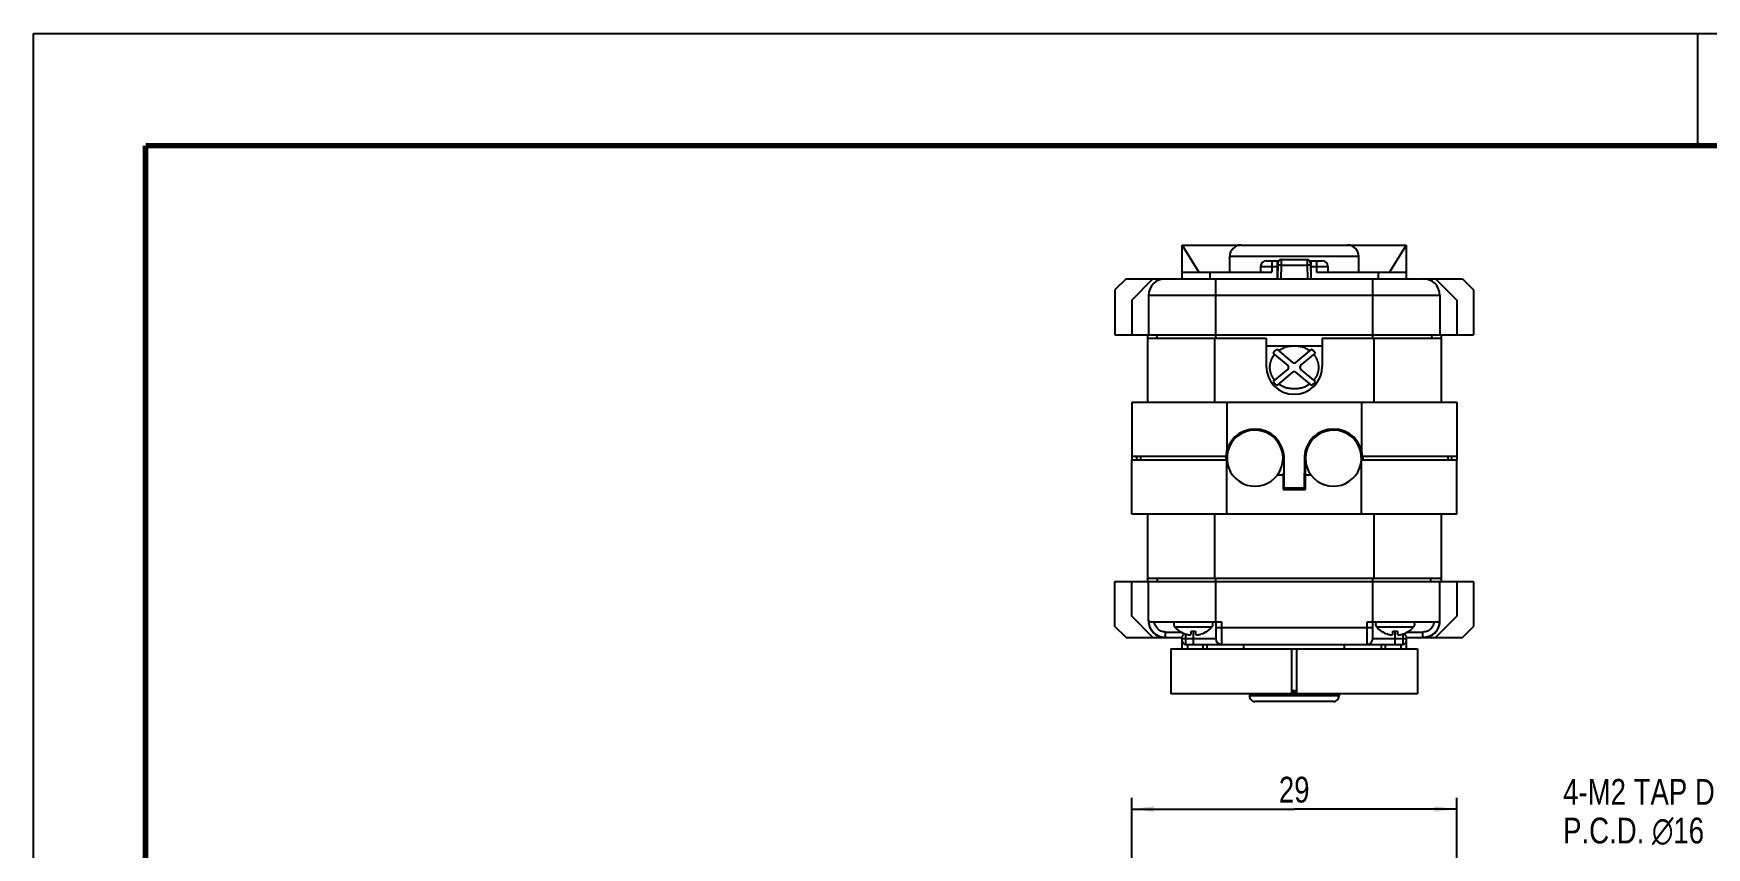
# Model space of a CAD drawing. Header units: millimetres. Extents: x 0 to 297, y 0 to 210.
# Drawn here: x 0 to 149.3, y 137.4 to 210 of the extents above; entities that cross this region are included whole.
import ezdxf

# ---------------------------------------------------------------- set-up
doc = ezdxf.new("R2010")
doc.units = ezdxf.units.MM
doc.header["$LTSCALE"] = 16.335
doc.layers.get('0').update_dxf_attribs({"linetype": 'CONTINUOUS'})
for name, color, linetype in [('02___PRT_ALL_AXES', 7, 'CONTINUOUS'), ('7_ALL_FEATURES', 7, 'CONTINUOUS'), ('9_ALL_COMPONENTS', 7, 'CONTINUOUS')]:
    doc.layers.add(name, color=color, linetype=linetype)
doc.styles.get("Standard").update_dxf_attribs({"font": 'txt', "width": 0.8})
doc.dimstyles.new('DIMSTYLE_1', dxfattribs={"dimtxt": 2.3, "dimasz": 2, "dimexe": 0.18, "dimexo": 0.0625, "dimgap": 0.09, "dimtad": 1, "dimdec": 3, "dimdsep": 46, "dimtxsty": 'Standard', "dimblk": '_FILLED', "dimblk1": '_FILLED', "dimblk2": '_FILLED', "dimcen": 0.09, "dimadec": 0, "dimazin": 0, "dimtp": 0.001, "dimtm": 0.001, "dimtfac": 1, "dimtdec": 3, "dimtofl": 0, "dimtmove": 0, "dimatfit": 3, "dimldrblk": '_FILLED', "dimfxl": 0, "dimtolj": 1, "dimarcsym": 0})

# ---------------------------------------------------------------- blocks, each defined once
blk = doc.blocks.new('_FILLED')
at = {"color": 0, "linetype": 'ByBlock'}
blk.add_solid([(0, 0), (-1, 0.125), (-1, -0.125)], dxfattribs=at)
blk = doc.blocks.new('*D1')
at = {"color": 2, "linetype": 'Continuous'}
for p, q in [((97.98, 126.91), (97.98, 141.85)), ((126.98, 126.91), (126.98, 141.85)), ((97.98, 140.85), (112.48, 140.85)), ((126.98, 140.85), (112.48, 140.85))]:
    blk.add_line(p, q, dxfattribs=at)
at = {"color": 2, "linetype": 'Continuous', "xscale": 2, "yscale": 2, "zscale": 2, "rotation": 180}
blk.add_blockref('_FILLED', (97.98, 140.85), dxfattribs=at)
at = {"color": 2, "linetype": 'Continuous', "xscale": 2, "yscale": 2, "zscale": 2}
blk.add_blockref('_FILLED', (126.98, 140.85), dxfattribs=at)
at = {"color": 2, "linetype": 'Continuous', "insert": (112.48, 143.73), "char_height": 2.3, "width": 3.68, "attachment_point": 2, "line_spacing_factor": 0.9}
blk.add_mtext('29', dxfattribs=at)

msp = doc.modelspace()

# ---------------------------------------------------------------- linework, layer by layer
at = {"color": 7, "linetype": 'Continuous'}
for p, q in [((0, 0), (0, 210)), ((0, 210), (297, 210)), ((148.5, 200), (148.5, 210))]:
    msp.add_line(p, q, dxfattribs=at)
at = {"color": 7, "linetype": 'Continuous', "const_width": 0.5}
for points in [[(10, 200), (10, 10)], [(287, 200), (10, 200)]]:
    msp.add_lwpolyline(points, dxfattribs=at)
at = {"layer": '02___PRT_ALL_AXES', "color": 7, "linetype": 'Continuous'}
for p, q in [((110.9811, 189.7335), (111.1037, 189.7335)), ((113.8601, 189.7335), (113.9811, 189.7335)), ((97.9811, 171.9835), (106.4856, 171.9835)), ((118.4766, 171.9835), (126.9811, 171.9835)), ((111.4811, 170.2835), (111.5811, 170.2835)), ((113.3823, 170.2835), (113.4811, 170.2835)), ((100.2811, 161.1335), (100.2811, 161.4335)), ((124.6811, 161.1335), (124.6811, 161.4335))]:
    msp.add_line(p, q, dxfattribs=at)
at = {"layer": '02___PRT_ALL_AXES', "color": 9, "linetype": 'Continuous'}
for p, q in [((106.4811, 167.1335), (106.4828, 171.9899)), ((118.4811, 167.1335), (118.4794, 171.9899)), ((105.4811, 161.1335), (105.4811, 161.4335)), ((119.4811, 161.1335), (119.4811, 161.4335))]:
    msp.add_line(p, q, dxfattribs=at)
at = {"layer": '7_ALL_FEATURES', "color": 7, "linetype": 'Continuous'}
for p, q in [((102.4811, 188.1335), (102.4811, 191.1335)), ((102.4811, 191.1335), (103.9811, 188.7335)), ((102.4811, 191.1335), (122.4811, 191.1335)), ((122.4811, 191.1335), (120.9811, 188.7335)), ((122.4811, 191.1335), (122.4811, 188.1335)), ((106.7311, 188.7335), (106.7311, 190.1335)), ((109.9811, 189.7335), (110.9811, 189.7335)), ((110.9811, 188.1335), (110.9811, 189.7335)), ((111.323, 189.8335), (113.6391, 189.8335)), ((113.9811, 188.1335), (113.9811, 189.7335)), ((113.9811, 189.7335), (114.9811, 189.7335)), ((118.2311, 188.7335), (118.2311, 190.1335)), ((97.4811, 188.1335), (96.4811, 187.1335)), ((97.4811, 188.1335), (127.4811, 188.1335)), ((97.9811, 186.2335), (99.8811, 188.1335)), ((102.4811, 188.7335), (110.4811, 188.7335)), ((109.4811, 189.2335), (109.4811, 188.7335)), ((111.0231, 189.5388), (110.9985, 188.1332)), ((113.9391, 189.5388), (113.9636, 188.1332)), ((114.4811, 188.7335), (122.4811, 188.7335)), ((115.4811, 189.2335), (115.4811, 188.7335)), ((125.0811, 188.1335), (126.9811, 186.2335)), ((127.4811, 188.1335), (128.4811, 187.1335)), ((96.4811, 187.1335), (96.4811, 183.1335)), ((99.4811, 186.6335), (99.4811, 183.1335)), ((125.4811, 186.6335), (125.4811, 183.1335)), ((128.4811, 187.1335), (128.4811, 183.1335)), ((97.9811, 186.2335), (97.9811, 183.1335)), ((126.9811, 186.2335), (126.9811, 183.1335)), ((96.4811, 183.1335), (128.4811, 183.1335)), ((100.1936, 183.1335), (100.2198, 182.8335)), ((114.9811, 182.1335), (109.9811, 182.1335)), ((124.7686, 183.1335), (124.7423, 182.8335)), ((110.5736, 181.5077), (111.9096, 180.3867)), ((112.3525, 180.6677), (110.9462, 181.8478)), ((114.016, 181.8478), (112.6096, 180.6677)), ((113.0526, 180.3867), (114.3886, 181.5077)), ((111.9096, 180.0803), (110.5736, 178.9593)), ((110.9462, 178.6192), (112.3525, 179.7993)), ((112.6096, 179.7993), (114.016, 178.6192)), ((114.3886, 178.9593), (113.0526, 180.0803)), ((97.9811, 167.1335), (97.9811, 171.9835)), ((126.9811, 167.1335), (126.9811, 171.9835)), ((111.4811, 170.6335), (110.9811, 170.6335)), ((111.4811, 170.6672), (111.4811, 169.3335)), ((113.4811, 169.3335), (113.4811, 170.6638)), ((113.9811, 170.6335), (113.4811, 170.6335)), ((111.4811, 169.3335), (113.4811, 169.3335)), ((126.9811, 167.1335), (97.9811, 167.1335)), ((99.3811, 167.1335), (99.3811, 161.1335)), ((125.5811, 167.1335), (125.5811, 161.1335)), ((99.3811, 161.4335), (125.5811, 161.4335)), ((96.4811, 157.1335), (96.4811, 161.1335)), ((96.4811, 161.1335), (128.4811, 161.1335)), ((97.9811, 158.0335), (97.9811, 161.1335)), ((99.4811, 157.6335), (99.4811, 161.1335)), ((125.4811, 157.6335), (125.4811, 161.1335)), ((126.9811, 161.1335), (126.9811, 158.0335)), ((128.4811, 161.1335), (128.4811, 157.1335)), ((97.4811, 156.1335), (96.4811, 157.1335)), ((99.8811, 156.1335), (97.9811, 158.0335)), ((99.5093, 157.5335), (105.9811, 157.5335)), ((99.565, 157.6335), (99.5651, 157.5335)), ((105.4811, 157.5335), (105.4811, 156.0335)), ((118.9811, 157.5335), (125.4529, 157.5335)), ((119.4811, 156.0335), (119.4811, 157.5335)), ((126.9811, 158.0335), (125.0811, 156.1335)), ((125.3971, 157.5335), (125.3972, 157.6335)), ((127.4811, 156.1335), (128.4811, 157.1335)), ((97.4811, 156.1335), (102.4811, 156.1335)), ((102.4811, 155.1335), (102.4811, 156.1753)), ((102.7811, 155.5335), (122.1811, 155.5335)), ((122.4811, 156.1753), (122.4811, 155.1335)), ((122.4811, 156.1335), (127.4811, 156.1335))]:
    msp.add_line(p, q, dxfattribs=at)
at = {"layer": '7_ALL_FEATURES', "color": 9, "linetype": 'Continuous'}
for p, q in [((106.7311, 190.1335), (118.2311, 190.1335)), ((110.4811, 189.7335), (110.4811, 188.7335)), ((111.323, 189.8335), (111.3196, 189.3422)), ((113.6391, 189.8335), (113.6426, 189.3422)), ((114.4811, 189.7335), (114.4811, 188.7335)), ((104.9811, 188.1335), (104.9811, 188.7335)), ((105.4811, 182.8335), (105.4811, 188.1335)), ((109.4811, 189.2335), (110.9811, 189.2335)), ((111.3196, 189.3422), (111.2985, 188.1335)), ((111.3196, 189.3422), (113.6426, 189.3422)), ((113.6426, 189.3422), (113.6637, 188.1335)), ((113.9811, 189.2335), (115.4811, 189.2335)), ((119.4811, 182.8335), (119.4811, 188.1335)), ((119.9811, 188.7335), (119.9811, 188.1335)), ((125.4811, 186.6335), (99.4811, 186.6335)), ((105.3811, 167.1335), (105.3811, 161.4335)), ((119.5811, 167.1335), (119.5811, 161.4335)), ((105.4811, 157.5335), (105.4811, 161.1335)), ((119.4811, 157.5335), (119.4811, 161.1335)), ((99.4811, 157.6335), (99.565, 157.6335)), ((105.4811, 157.0335), (119.4811, 157.0335)), ((105.9811, 157.5335), (105.9811, 155.5335)), ((118.9811, 155.5335), (118.9811, 157.5335)), ((125.3972, 157.6335), (125.4811, 157.6335)), ((101.0089, 156.6335), (102.3929, 156.6335)), ((101.0089, 156.1335), (101.0089, 156.6335)), ((105.4811, 156.0335), (102.4811, 156.0335)), ((102.7811, 156.4606), (102.7811, 155.5335)), ((102.9811, 155.1335), (102.9811, 155.5335)), ((103.4811, 155.5335), (103.4811, 156.7231)), ((104.3686, 155.1335), (104.3686, 155.5335)), ((104.7138, 155.1335), (104.7138, 155.5335)), ((122.4811, 156.0335), (119.4811, 156.0335)), ((120.2484, 155.5335), (120.2484, 155.1335)), ((120.5936, 155.5335), (120.5936, 155.1335)), ((121.4811, 155.5335), (121.4811, 156.7231)), ((121.9811, 155.5335), (121.9811, 155.1335)), ((122.1811, 156.4606), (122.1811, 155.5335)), ((122.5692, 156.6335), (123.9532, 156.6335)), ((123.9532, 156.1335), (123.9532, 156.6335))]:
    msp.add_line(p, q, dxfattribs=at)
at = {"layer": '7_ALL_FEATURES', "color": 7, "linetype": 'Continuous'}
for centre, radius, start, end in [((107.7311, 190.1335), 1, 90, 180), ((117.2311, 190.1335), 1, 0, 90), ((109.9811, 189.2335), 0.5, 90, 180), ((111.323, 189.5335), 0.3, 90, 179), ((113.6391, 189.5335), 0.3, 1.000531, 90.000009), ((114.9811, 189.2335), 0.5, 0, 90), ((100.9811, 186.6335), 1.5, 90, 180), ((123.9811, 186.6335), 1.5, 0, 90), ((112.4811, 180.8209), 0.2, 230, 310), ((111.781, 180.2335), 0.2, 310, 50), ((112.4811, 179.6461), 0.2, 50, 130), ((113.1812, 180.2335), 0.2, 130, 230), ((108.9811, 172.1335), 2.5, 183.290792, 323.130102), ((115.9811, 172.1335), 2.5, 216.869898, 356.709208), ((100.9811, 157.6335), 1.5, 180, 270), ((123.9811, 157.6335), 1.5, 270, 360), ((102.7811, 155.8335), 0.3, 180, 270), ((105.9811, 156.0335), 0.5, 180, 270), ((118.9811, 156.0335), 0.5, 270, 360), ((122.1811, 155.8335), 0.3, 270, 360)]:
    msp.add_arc(centre, radius, start, end, dxfattribs=at)
at = {"layer": '7_ALL_FEATURES', "color": 9, "linetype": 'Continuous'}
for centre, radius, start, end in [((100.9925, 157.6327), 1.4866, 183.827057, 184.184484), ((123.9689, 157.6328), 1.4873, 355.824885, 356.17298)]:
    msp.add_arc(centre, radius, start, end, dxfattribs=at)
for points, start_tangent, end_tangent in [([(111.3196, 189.3422), (111.2269, 189.3436), (111.1433, 189.3443), (111.077, 189.3443), (111.0343, 189.3436), (111.0196, 189.3422)], (-0.99984779, 0.01744708), (-0.01745241, -0.9998477)), ([(113.9425, 189.3422), (113.9278, 189.3436), (113.8852, 189.3443), (113.8189, 189.3443), (113.7352, 189.3436), (113.6426, 189.3422)], (-0.01745241, 0.9998477), (-0.99984779, -0.01744708)), ([(101.0089, 156.1335), (100.6839, 156.169), (100.3747, 156.2736), (100.0956, 156.4422), (99.8585, 156.6682), (99.6764, 156.9395), (99.5596, 157.2361), (99.5099, 157.5243)], (-0.99999999, 0.00011184), (-0.07296752, 0.99733432)), ([(101.0089, 156.6335), (100.7973, 156.6559), (100.5949, 156.7222), (100.4111, 156.8294), (100.2538, 156.9734), (100.1307, 157.1471), (100.0485, 157.3388), (100.0086, 157.5335)], (-0.99999997, 0.00023641), (-0.10024306, 0.99496298)), ([(124.9536, 157.5335), (124.9159, 157.3461), (124.8368, 157.1567), (124.7157, 156.9818), (124.5584, 156.835), (124.3731, 156.7248), (124.168, 156.6566), (123.9532, 156.6335)], (-0.10028465, -0.99495879), (-0.99999997, -0.0002579)), ([(125.4523, 157.5245), (125.406, 157.2488), (125.2944, 156.9564), (125.116, 156.683), (124.8792, 156.4519), (124.5974, 156.2782), (124.2835, 156.1702), (123.9532, 156.1335)], (-0.07280449, -0.99734623), (-0.99999999, -0.00012176))]:
    msp.add_spline(points, degree=3, dxfattribs=dict(at, start_tangent=start_tangent, end_tangent=end_tangent))
at = {"layer": '7_ALL_FEATURES', "color": 7, "linetype": 'Continuous'}
for points, start_tangent, end_tangent in [([(113.8571, 181.7145), (113.5565, 181.8901), (113.2192, 182.0228), (112.8566, 182.1052), (112.4811, 182.1333), (112.1056, 182.1052), (111.743, 182.0228), (111.4057, 181.8901), (111.105, 181.7145)], (-0.82169151, 0.56993251), (-0.82169151, -0.56993251)), ([(110.7277, 181.3784), (110.6898, 181.3337), (110.6533, 181.2877), (110.6181, 181.2406), (110.5845, 181.1926), (110.5524, 181.1434), (110.521, 181.0918), (110.4901, 181.0368), (110.4601, 180.9785), (110.4315, 180.9175), (110.4056, 180.8559), (110.383, 180.7959), (110.3636, 180.7383), (110.3473, 180.6835), (110.3338, 180.6315), (110.3226, 180.5826), (110.3135, 180.5368), (110.3062, 180.4941), (110.3005, 180.4549), (110.2961, 180.4194), (110.2928, 180.3871), (110.2902, 180.3565), (110.2881, 180.326), (110.2864, 180.2952), (110.2851, 180.264), (110.2846, 180.2335)], (-0.65741537, -0.75352839), (-0.00000001, -1)), ([(110.9462, 181.8478), (110.784, 181.7184), (110.5736, 181.5077)], (-0.80874113, -0.58816475), (-0.65707008, -0.7538295)), ([(114.3886, 181.5077), (114.1781, 181.7184), (114.016, 181.8478)], (-0.65707008, 0.7538295), (-0.80874113, 0.58816475)), ([(114.6775, 180.2335), (114.677, 180.2641), (114.6758, 180.2954), (114.6741, 180.3263), (114.672, 180.3569), (114.6693, 180.3876), (114.666, 180.42), (114.6616, 180.4558), (114.6558, 180.4953), (114.6486, 180.5375), (114.6397, 180.5822), (114.6289, 180.6296), (114.6159, 180.6797), (114.6002, 180.7328), (114.5817, 180.7888), (114.5602, 180.8468), (114.5357, 180.9059), (114.5083, 180.9658), (114.4777, 181.0263), (114.4451, 181.085), (114.412, 181.1398), (114.3787, 181.191), (114.3446, 181.2398), (114.3094, 181.287), (114.2728, 181.3331), (114.2345, 181.3784)], (-0.00000001, 1), (-0.65741537, 0.75352839)), ([(110.2846, 180.2335), (110.2851, 180.203), (110.2864, 180.1717), (110.2881, 180.1407), (110.2902, 180.1101), (110.2928, 180.0795), (110.2962, 180.047), (110.3006, 180.0112), (110.3064, 179.9718), (110.3136, 179.9295), (110.3225, 179.8848), (110.3333, 179.8374), (110.3463, 179.7873), (110.3619, 179.7342), (110.3805, 179.6782), (110.402, 179.6202), (110.4264, 179.5611), (110.4539, 179.5012), (110.4845, 179.4408), (110.5171, 179.382), (110.5501, 179.3272), (110.5834, 179.2761), (110.6175, 179.2272), (110.6528, 179.18), (110.6894, 179.1339), (110.7277, 179.0886)], (-0.00000001, -1), (0.65741537, -0.75352839)), ([(114.2345, 179.0886), (114.2723, 179.1334), (114.3089, 179.1793), (114.344, 179.2264), (114.3776, 179.2744), (114.4098, 179.3237), (114.4411, 179.3753), (114.472, 179.4302), (114.5021, 179.4886), (114.5306, 179.5496), (114.5566, 179.6112), (114.5792, 179.6711), (114.5985, 179.7287), (114.6148, 179.7835), (114.6284, 179.8355), (114.6396, 179.8844), (114.6487, 179.9303), (114.656, 179.9729), (114.6617, 180.0121), (114.6661, 180.0476), (114.6694, 180.0799), (114.672, 180.1105), (114.6741, 180.141), (114.6758, 180.1719), (114.677, 180.2031), (114.6775, 180.2335)], (0.65741537, 0.75352839), (-0.00000001, 1)), ([(110.5736, 178.9593), (110.784, 178.7486), (110.9462, 178.6192)], (0.65707008, -0.7538295), (0.80874113, -0.58816475)), ([(111.105, 178.7525), (111.4057, 178.577), (111.743, 178.4442), (112.1056, 178.3619), (112.4811, 178.3338), (112.8566, 178.3619), (113.2192, 178.4442), (113.5565, 178.577), (113.8571, 178.7525)], (0.82169151, -0.56993251), (0.82169151, 0.56993251)), ([(114.016, 178.6192), (114.1781, 178.7486), (114.3886, 178.9593)], (0.80874113, 0.58816475), (0.65707008, 0.7538295)), ([(102.4811, 156.1753), (102.4957, 156.228), (102.538, 156.3038), (102.6021, 156.3975), (102.6761, 156.4971)], (0, 1), (0.60477957, 0.79639291)), ([(122.2861, 156.497), (122.3607, 156.3966), (122.4249, 156.3025), (122.4666, 156.2278), (122.4811, 156.1753)], (0.604746, -0.7964184), (0, -1))]:
    msp.add_spline(points, degree=3, dxfattribs=dict(at, start_tangent=start_tangent, end_tangent=end_tangent))
at = {"layer": '9_ALL_COMPONENTS', "color": 7, "linetype": 'Continuous'}
for p, q in [((99.3811, 183.1335), (99.3811, 177.1335)), ((99.3811, 182.8335), (109.9811, 182.8335)), ((109.9811, 182.8335), (109.9811, 180.3335)), ((114.9811, 182.8335), (114.9811, 180.3335)), ((114.9811, 182.8335), (125.5811, 182.8335)), ((125.5811, 183.1335), (125.5811, 177.1335)), ((97.9811, 177.1335), (97.9811, 171.9835)), ((97.9811, 177.1335), (126.9811, 177.1335)), ((126.9811, 177.1335), (126.9811, 171.9835)), ((106.4811, 172.2835), (97.9811, 172.2835)), ((98.7811, 172.2835), (98.7811, 171.9835)), ((106.3758, 172.2835), (106.3758, 171.9835)), ((106.3854, 172.2835), (106.3854, 171.9835)), ((106.4811, 171.9899), (106.4811, 172.8477)), ((111.5811, 169.3335), (111.5811, 172.2835)), ((113.3854, 172.2835), (113.3811, 169.3335)), ((113.4811, 172.2835), (113.382, 172.2835)), ((113.4811, 170.6638), (113.4811, 172.8258)), ((126.9811, 172.2835), (118.5768, 172.2835)), ((118.5811, 172.2835), (118.5811, 171.9835)), ((118.5911, 172.2835), (118.5911, 171.9835)), ((126.1811, 172.2835), (126.1811, 171.9835)), ((111.5811, 170.2835), (111.4811, 170.2835)), ((113.4811, 170.2835), (113.3823, 170.2835)), ((111.5811, 169.4835), (113.3811, 169.4835)), ((102.2311, 156.7231), (102.2484, 156.7231)), ((103.274, 156.7231), (103.6882, 156.7231)), ((103.274, 156.4606), (103.274, 156.7231)), ((103.6882, 156.7231), (103.6882, 156.4606)), ((104.7138, 156.7231), (104.7311, 156.7231)), ((107.9811, 155.1335), (107.9811, 155.5335)), ((116.9811, 155.1335), (116.9811, 155.5335)), ((120.2311, 156.7231), (120.2484, 156.7231)), ((121.274, 156.7231), (121.6882, 156.7231)), ((121.274, 156.4606), (121.274, 156.7231)), ((121.6882, 156.7231), (121.6882, 156.4606)), ((122.7138, 156.7231), (122.7311, 156.7231)), ((101.4811, 155.1335), (123.4811, 155.1335)), ((101.4811, 155.1335), (101.4811, 151.1335)), ((112.2339, 155.1335), (112.2339, 151.1335)), ((112.7283, 151.1335), (112.7283, 155.1335)), ((123.4811, 155.1335), (123.4811, 151.1335)), ((123.4811, 151.1335), (101.4811, 151.1335)), ((108.4811, 151.1335), (108.4811, 150.9335)), ((112.2339, 151.4335), (112.7283, 151.4335)), ((112.2339, 151.3335), (112.7283, 151.3335)), ((116.4811, 151.1335), (116.4811, 150.9335)), ((115.981, 150.4335), (108.9811, 150.4335))]:
    msp.add_line(p, q, dxfattribs=at)
at = {"layer": '9_ALL_COMPONENTS', "color": 9, "linetype": 'Continuous'}
for p, q in [((105.3811, 182.8335), (105.3811, 177.1335)), ((119.5811, 182.8335), (119.5811, 177.1335)), ((106.4811, 177.1335), (106.4811, 172.8477)), ((118.4811, 177.1335), (118.4811, 172.8477)), ((101.811, 157.1014), (105.1511, 157.1014)), ((119.811, 157.1014), (123.1511, 157.1014)), ((116.4811, 150.9335), (108.4811, 150.9335))]:
    msp.add_line(p, q, dxfattribs=at)
at = {"layer": '9_ALL_COMPONENTS', "color": 7, "linetype": 'Continuous'}
for centre, radius, start, end in [((112.4811, 180.3335), 2.5, 180, 360), ((108.9811, 172.1335), 2.6, 3.307362, 176.692638), ((115.9811, 172.1335), 2.6, 3.307362, 176.692638), ((108.9811, 172.1335), 2.5, 323.131406, 183.288457), ((115.9811, 172.1335), 2.5, 356.711543, 216.868594), ((100.9111, 172.1335), 2.5, 176.548075, 183.451925), ((124.0511, 172.1335), 2.5, 356.548075, 3.451925), ((108.9811, 172.1335), 2.9, 329.057278, 334.031594), ((115.9811, 172.1335), 2.9, 210.450314, 210.946222), ((102.063, 157.3175), 0.3319, 139.38609, 220.61391), ((103.4811, 158.5335), 2.2, 220.61391, 235.376465), ((103.4811, 158.5335), 2.2, 304.623535, 319.38609), ((104.8992, 157.3175), 0.3319, 319.38609, 40.61391), ((120.063, 157.3175), 0.3319, 139.38609, 220.61391), ((121.4811, 158.5335), 2.2, 220.61391, 235.376465), ((121.4811, 158.5335), 2.2, 304.623535, 319.38609), ((122.8992, 157.3175), 0.3319, 319.38609, 40.61391), ((103.4811, 158.5335), 2.1902, 235.748381, 251.164878), ((103.4811, 158.5335), 2.1902, 288.835122, 304.251619), ((121.4811, 158.5335), 2.1902, 235.748381, 251.164878), ((121.4811, 158.5335), 2.1902, 288.835122, 304.251619), ((108.9811, 150.9335), 0.5, 180, 270.000005), ((115.9811, 150.9335), 0.5, 269.999995, 360)]:
    msp.add_arc(centre, radius, start, end, dxfattribs=at)
for points, start_tangent, end_tangent in [([(102.774, 156.4606), (102.8343, 156.4413), (102.8942, 156.4249), (102.9521, 156.4116), (103.0095, 156.4012), (103.0688, 156.3939), (103.1288, 156.3911), (103.1789, 156.394), (103.2145, 156.401), (103.2405, 156.4112), (103.259, 156.4246), (103.2703, 156.4412), (103.274, 156.4606)], (0.94645154, -0.32284593), (0, 1)), ([(103.6882, 156.4606), (103.6915, 156.4422), (103.7014, 156.4264), (103.718, 156.4133), (103.7417, 156.4029), (103.7742, 156.3953), (103.8179, 156.3914), (103.8723, 156.3923), (103.9256, 156.3974), (103.9767, 156.4052), (104.0274, 156.4153), (104.0799, 156.4279), (104.1341, 156.4432), (104.1882, 156.4606)], (0, -1), (0.94645154, 0.32284593)), ([(120.774, 156.4606), (120.8343, 156.4413), (120.8942, 156.4249), (120.9521, 156.4116), (121.0095, 156.4012), (121.0688, 156.3939), (121.1288, 156.3911), (121.1789, 156.394), (121.2145, 156.401), (121.2405, 156.4112), (121.259, 156.4246), (121.2703, 156.4412), (121.274, 156.4606)], (0.94645154, -0.32284593), (0, 1)), ([(121.6882, 156.4606), (121.6915, 156.4422), (121.7014, 156.4264), (121.718, 156.4133), (121.7417, 156.4029), (121.7742, 156.3953), (121.8179, 156.3914), (121.8723, 156.3923), (121.9256, 156.3974), (121.9767, 156.4052), (122.0274, 156.4153), (122.0799, 156.4279), (122.1341, 156.4432), (122.1882, 156.4606)], (0, -1), (0.94645154, 0.32284593))]:
    msp.add_spline(points, degree=3, dxfattribs=dict(at, start_tangent=start_tangent, end_tangent=end_tangent))

# ---------------------------------------------------------------- texts
at = {"color": 2, "linetype": 'Continuous', "insert": (136.4712, 143.5336), "char_height": 2.3, "width": 27.6, "attachment_point": 1, "line_spacing_factor": 0.9}
msp.add_mtext('4-M2 TAP DP 4.0\\PP.C.D. \\Fgdt;{\\Fgdt;n}\\Ftxt;16', dxfattribs=at)

# ---------------------------------------------------------------- dimensions: what is measured, and where the dimension line sits
at = {"color": 2, "linetype": 'Continuous'}
dim = msp.add_linear_dim(base=(126.9811, 140.8511), p1=(97.9811, 126.9129), p2=(126.9811, 126.9129), dimstyle='DIMSTYLE_1', dxfattribs=at)
dim.commit()
dim.dimension.update_dxf_attribs({"geometry": '*D1', "text_midpoint": (110.6411, 142.5761), "dimtype": 160})

doc.saveas('drawing.dxf')
